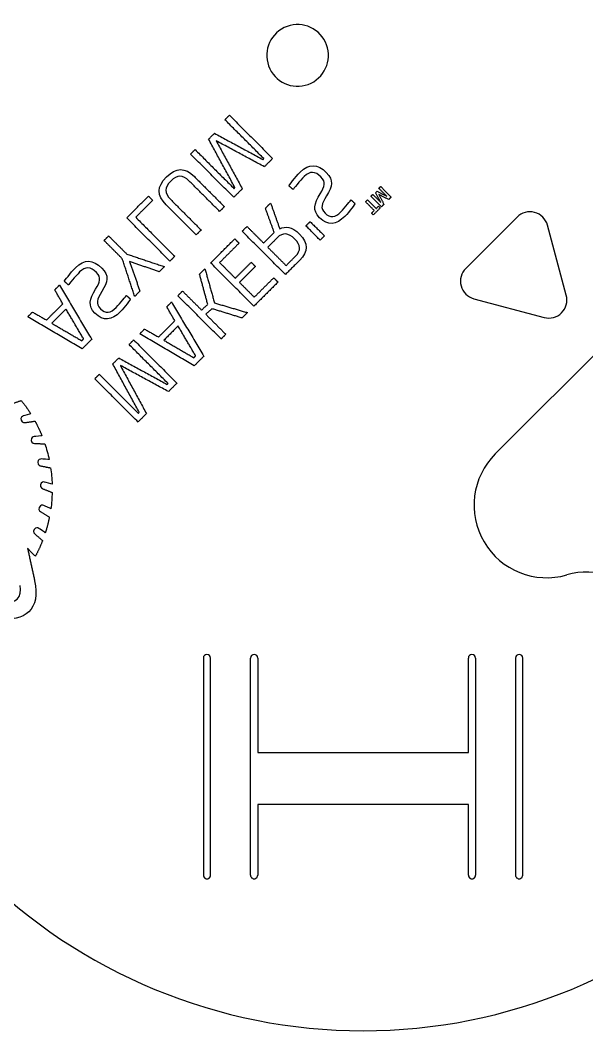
# Model space of a CAD drawing. Header units: millimetres. Extents: x -53 to 51, y -51 to 53.
# Drawn here: x -18.9 to 12.3, y -50.5 to 5.2 of the extents above; entities that cross this region are included whole.
import ezdxf

# ---------------------------------------------------------------- set-up
doc = ezdxf.new("R2010")
doc.units = ezdxf.units.MM
doc.layers.add('Shape2DView028', color=7, linetype='CONTINUOUS')

msp = doc.modelspace()

# ---------------------------------------------------------------- linework, layer by layer
at = {"layer": 'Shape2DView028'}
for p, q in [((8.48528, -5.65685), (5.65685, -8.48528)), ((11.1936, -9.96885), (10.1583, -6.10514)), ((18.7065, -7.28674), (7.28674, -18.7065)), ((6.10514, -10.1583), (9.96885, -11.1936)), ((-8.8, -29.9624), (-8.8, -41.9296)), ((-8.4, -41.9296), (-8.4, -29.9624)), ((-6.2, -41.9296), (-6.2, -29.9624)), ((-5.8, -29.9624), (-5.8, -35.1624)), ((5.8, -35.1624), (5.8, -29.9624)), ((6.2, -29.9624), (6.2, -41.9296)), ((8.4, -29.9624), (8.4, -41.9296)), ((8.8, -41.9296), (8.8, -29.9624)), ((-5.8, -35.1624), (5.8, -35.1624)), ((-5.8, -38.0296), (-5.8, -41.9296)), ((5.8, -38.0296), (-5.8, -38.0296)), ((5.8, -41.9296), (5.8, -38.0296))]:
    msp.add_line(p, q, dxfattribs=at)
for centre, major_axis, start_param, end_param in [((-3.60624, 3.25269), (-0.73794, 1.53148), 0, 6.28318), ((9.19239, -6.36396), (-0.43408, 0.90087), 4.52517, 0.336376), ((6.36396, -9.19239), (-0.43408, 0.90087), 0.336376, 2.43077), ((10.2277, -10.2277), (-0.43408, 0.90087), 2.43077, 4.52517), ((10.1152, -21.5349), (-1.73634, 3.60349), 0.336376, 2.97213), ((12.3226, -29.2244), (-1.73634, 3.60349), 4.89266, 6.11372), ((-8.6, -29.9624), (-0.08682, 0.18017), 4.26337, 1.12177), ((-6, -29.9624), (-0.08682, 0.18017), 4.26337, 1.12177), ((6, -29.9624), (-0.08682, 0.18017), 4.26337, 1.12177), ((8.6, -29.9624), (-0.08682, 0.18017), 4.26337, 1.12177), ((0, -20.5061), (-13.0225, 27.0262), 1.90717, 3.47797), ((-8.6, -41.9296), (-0.08682, 0.18017), 1.12177, 4.26337), ((-6, -41.9296), (-0.08682, 0.18017), 1.12177, 4.26337), ((6, -41.9296), (-0.08682, 0.18017), 1.12177, 4.26337), ((8.6, -41.9296), (-0.08682, 0.18017), 1.12177, 4.26337)]:
    msp.add_ellipse(centre, major_axis=major_axis, ratio=1, start_param=start_param, end_param=end_param, dxfattribs=at)
for points, degree in [([(-7.61157, -0.29291), (-7.3642, -0.04553)], 1), ([(-5.46586, -2.43861), (-7.61157, -0.29291)], 1), ([(-7.3642, -0.04553), (-4.98187, -2.42786)], 1), ([(-8.50965, -1.36307), (-8.18699, -1.04041)], 1), ([(-8.18699, -1.04041), (-5.51426, -2.48701)], 1), ([(-7.05767, -4.03042), (-8.50965, -1.36307)], 1), ([(-5.43897, -2.88496), (-8.09557, -1.45449)], 1), ([(-8.09557, -1.45449), (-6.65434, -4.10033)], 1), ([(-9.50453, -2.18586), (-9.25715, -1.93849)], 1), ([(-7.1222, -4.56819), (-9.50453, -2.18586)], 1), ([(-9.25715, -1.93849), (-7.11144, -4.08419)], 1), ([(-5.51426, -2.48701), (-5.46586, -2.43861)], 1), ([(-4.98187, -2.42786), (-5.43897, -2.88496)], 1), ([(-3.47073, -3.18611), (-2.98136, -2.69674), (-2.50274, -2.72363), (-2.02413, -3.20225)], 3), ([(-10.8328, -3.44962), (-10.3004, -2.91723), (-9.81643, -2.90647), (-9.29479, -3.42811)], 3), ([(-9.57444, -3.67548), (-9.94012, -3.3098), (-10.2413, -3.32056), (-10.5962, -3.67548)], 3), ([(-4.08917, -3.93362), (-4.08917, -3.93362), (-3.73962, -3.455), (-3.47073, -3.18611)], 3), ([(-2.3199, -3.44424), (-2.63181, -3.13234), (-2.93296, -3.11082), (-3.23949, -3.41735)], 3), ([(-2.02413, -3.20225), (-1.59929, -3.62709), (-1.69609, -3.9605), (-2.01337, -4.4929)], 3), ([(-10.849, -4.98227), (-11.3706, -4.46063), (-11.3598, -3.97664), (-10.8328, -3.44962)], 3), ([(-10.5962, -3.67548), (-10.9458, -4.02504), (-10.9619, -4.33157), (-10.5962, -4.69725)], 3), ([(-7.90197, -5.34795), (-9.57444, -3.67548)], 1), ([(-9.29479, -3.42811), (-7.63846, -5.08445)], 1), ([(-3.23949, -3.41735), (-3.46535, -3.64322), (-3.85793, -4.13259), (-3.85793, -4.13259)], 3), ([(-2.36292, -4.36921), (-2.11017, -3.97664), (-2.0295, -3.73464), (-2.3199, -3.44424)], 3), ([(-6.65434, -4.10033), (-7.1222, -4.56819)], 1), ([(-7.11144, -4.08419), (-7.05767, -4.03042)], 1), ([(-3.85793, -4.13259), (-4.08917, -3.93362)], 1), ([(-2.39519, -5.69213), (-2.79852, -5.2888), (-2.69634, -4.91774), (-2.36292, -4.36921)], 3), ([(0.43349, -4.50903), (0.53566, -4.40685)], 1), ([(0.53566, -4.40685), (0.97126, -4.84245)], 1), ([(0.69162, -4.31543), (0.77228, -4.23477)], 1), ([(0.97126, -4.84245), (0.69162, -4.31543)], 1), ([(0.77228, -4.23477), (1.30468, -4.50903)], 1), ([(0.86908, -4.07344), (0.97126, -3.97126)], 1), ([(1.30468, -4.50903), (0.86908, -4.07344)], 1), ([(0.87446, -4.42299), (1.14873, -4.95538)], 1), ([(1.41223, -4.69187), (0.87446, -4.42299)], 1), ([(0.97126, -3.97126), (1.55205, -4.55205)], 1), ([(-13.0216, -5.70288), (-11.8223, -4.50365)], 1), ([(-11.5911, -4.7349), (-12.5268, -5.67062)], 1), ([(-11.8223, -4.50365), (-11.5911, -4.7349)], 1), ([(-9.19262, -6.63861), (-10.849, -4.98227)], 1), ([(-10.5962, -4.69725), (-8.92373, -6.36972)], 1), ([(-5.37982, -5.17049), (-5.0948, -4.88547)], 1), ([(-5.0948, -4.88547), (-4.5893, -6.30519)], 1), ([(-2.01337, -4.4929), (-2.28226, -4.94463), (-2.37906, -5.15973), (-2.09404, -5.44475)], 3), ([(-1.22285, -5.36946), (-0.99161, -5.13822), (-0.66357, -4.71338), (-0.66357, -4.71338)], 3), ([(-0.4377, -4.91774), (-0.4377, -4.91774), (-0.73347, -5.35333), (-1.00236, -5.62222)], 3), ([(-0.66357, -4.71338), (-0.4377, -4.91774)], 1), ([(0.13772, -4.81556), (0.24527, -4.70801)], 1), ([(0.61633, -5.29418), (0.13772, -4.81556)], 1), ([(0.24527, -4.70801), (0.72389, -5.18662)], 1), ([(1.0089, -5.0952), (0.43349, -4.50903)], 1), ([(1.14873, -4.95538), (1.0089, -5.0952)], 1), ([(1.55205, -4.55205), (1.41223, -4.69187)], 1), ([(-7.63846, -5.08445), (-7.90197, -5.34795)], 1), ([(-4.89583, -6.50416), (-5.37982, -5.17049)], 1), ([(-2.09404, -5.44475), (-1.80902, -5.72977), (-1.54013, -5.68675), (-1.22285, -5.36946)], 3), ([(0.46575, -5.44475), (0.61633, -5.29418)], 1), ([(0.56255, -5.54155), (0.46575, -5.44475)], 1), ([(0.94975, -5.15436), (0.56255, -5.54155)], 1), ([(0.72389, -5.18662), (0.85295, -5.05756)], 1), ([(0.85295, -5.05756), (0.94975, -5.15436)], 1), ([(-10.6392, -8.08521), (-13.0216, -5.70288)], 1), ([(-12.5268, -5.67062), (-10.3757, -7.8217)], 1), ([(-3.14269, -6.13848), (-2.91683, -5.91262)], 1), ([(-2.91683, -5.91262), (-2.1263, -6.69238)], 1), ([(-1.00236, -5.62222), (-1.4756, -6.09546), (-1.93808, -6.14923), (-2.39519, -5.69213)], 3), ([(-8.92911, -6.3751), (-9.19262, -6.63861)], 1), ([(-8.92373, -6.36972), (-8.92911, -6.3751)], 1), ([(-6.65972, -6.43963), (-6.39621, -6.17612)], 1), ([(-4.27739, -8.82196), (-6.65972, -6.43963)], 1), ([(-6.39621, -6.17612), (-5.482, -7.09033)], 1), ([(-5.482, -7.09033), (-4.89583, -6.50416)], 1), ([(-3.76651, -6.86985), (-4.11606, -6.5203), (-4.42259, -6.49341), (-4.72912, -6.79994)], 3), ([(-4.5893, -6.30519), (-4.28277, -6.15999), (-3.93321, -6.16537), (-3.49762, -6.60096)], 3), ([(-3.49762, -6.60096), (-2.99749, -7.10109), (-3.02438, -7.56895), (-3.49224, -8.03681)], 3), ([(-2.3683, -6.93438), (-3.14269, -6.13848)], 1), ([(-14.2692, -6.95051), (-14.0164, -6.69776)], 1), ([(-13.2689, -7.95077), (-14.2692, -6.95051)], 1), ([(-14.0164, -6.69776), (-13.0162, -7.69802)], 1), ([(-8.39672, -8.18739), (-7.06842, -6.85909)], 1), ([(-6.8318, -7.09571), (-7.90197, -8.16588)], 1), ([(-7.06842, -6.85909), (-6.8318, -7.09571)], 1), ([(-4.72912, -6.79994), (-5.25075, -7.32157)], 1), ([(-3.71811, -7.81095), (-3.41158, -7.50442), (-3.43309, -7.20327), (-3.76651, -6.86985)], 3), ([(-2.1263, -6.69238), (-2.3683, -6.93438)], 1), ([(-13.0162, -7.69802), (-10.9458, -8.39174)], 1), ([(-5.25075, -7.32157), (-4.23974, -8.33258)], 1), ([(-15.8448, -8.45089), (-15.3555, -7.96152), (-14.8769, -7.98841), (-14.3982, -8.46703)], 3), ([(-12.5806, -10.0266), (-13.2689, -7.95077)], 1), ([(-12.8602, -8.1121), (-12.2956, -9.74155)], 1), ([(-11.2254, -8.67138), (-12.8602, -8.1121)], 1), ([(-10.3757, -7.8217), (-10.6392, -8.08521)], 1), ([(-6.01439, -10.5697), (-8.39672, -8.18739)], 1), ([(-7.90197, -8.16588), (-7.04153, -9.02631)], 1), ([(-7.04153, -9.02631), (-6.16497, -8.14974)], 1), ([(-6.16497, -8.14974), (-5.93372, -8.38099)], 1), ([(-3.49224, -8.03681), (-4.27739, -8.82196)], 1), ([(-4.23974, -8.33258), (-3.71811, -7.81095)], 1), ([(-16.4633, -9.1984), (-16.4633, -9.1984), (-16.1137, -8.71978), (-15.8448, -8.45089)], 3), ([(-15.6136, -8.68214), (-15.8395, -8.908), (-16.232, -9.39737), (-16.232, -9.39737)], 3), ([(-14.694, -8.70903), (-15.0059, -8.39712), (-15.3071, -8.37561), (-15.6136, -8.68214)], 3), ([(-14.737, -9.63399), (-14.4843, -9.24142), (-14.4036, -8.99942), (-14.694, -8.70903)], 3), ([(-14.3982, -8.46703), (-13.9734, -8.89187), (-14.0702, -9.22528), (-14.3875, -9.75768)], 3), ([(-10.9458, -8.39174), (-11.2254, -8.67138)], 1), ([(-9.00978, -8.80045), (-8.714, -8.50467)], 1), ([(-8.55805, -10.4675), (-9.00978, -8.80045)], 1), ([(-8.714, -8.50467), (-8.18699, -10.3869)], 1), ([(-5.93372, -8.38099), (-6.81029, -9.25755)], 1), ([(-16.9849, -9.66626), (-16.7214, -9.40275)], 1), ([(-16.7214, -9.40275), (-14.9521, -12.3981)], 1), ([(-16.232, -9.39737), (-16.4633, -9.1984)], 1), ([(-6.81029, -9.25755), (-5.99288, -10.075)], 1), ([(-4.6861, -9.24142), (-6.01439, -10.5697)], 1), ([(-5.99288, -10.075), (-4.92271, -9.0048)], 1), ([(-4.92271, -9.0048), (-4.6861, -9.24142)], 1), ([(-16.544, -10.4406), (-16.9849, -9.66626)], 1), ([(-14.7693, -10.9569), (-15.1726, -10.5536), (-15.0705, -10.1825), (-14.737, -9.63399)], 3), ([(-14.3875, -9.75768), (-14.6564, -10.2094), (-14.7532, -10.4245), (-14.4682, -10.7095)], 3), ([(-13.597, -10.6342), (-13.3657, -10.403), (-13.0377, -9.97816), (-13.0377, -9.97816)], 3), ([(-13.0377, -9.97816), (-12.8118, -10.1825)], 1), ([(-12.2956, -9.74155), (-12.5806, -10.0266)], 1), ([(-10.2036, -9.9943), (-9.9455, -9.73617)], 1), ([(-7.8213, -12.3766), (-10.2036, -9.9943)], 1), ([(-9.9455, -9.73617), (-8.89684, -10.7848)], 1), ([(-17.4367, -11.3333), (-16.544, -10.4406)], 1), ([(-12.8118, -10.1825), (-12.8118, -10.1825), (-13.1076, -10.6181), (-13.3765, -10.887)], 3), ([(-10.8113, -10.602), (-10.5478, -10.3385)], 1), ([(-10.5478, -10.3385), (-8.77853, -13.3339)], 1), ([(-8.89684, -10.7848), (-8.55805, -10.4675)], 1), ([(-8.18699, -10.3869), (-6.36932, -10.9246)], 1), ([(-18.4746, -11.1559), (-18.211, -10.8924)], 1), ([(-18.211, -10.8924), (-17.4367, -11.3333)], 1), ([(-16.3665, -10.7257), (-17.1516, -11.5108)], 1), ([(-15.3985, -12.3712), (-16.3665, -10.7257)], 1), ([(-13.3765, -10.887), (-13.8497, -11.3602), (-14.3122, -11.414), (-14.7693, -10.9569)], 3), ([(-14.4682, -10.7095), (-14.1831, -10.9946), (-13.9142, -10.9515), (-13.597, -10.6342)], 3), ([(-10.3703, -11.3764), (-10.8113, -10.602)], 1), ([(-8.32681, -10.7095), (-8.6656, -11.0161)], 1), ([(-8.6656, -11.0161), (-7.56317, -12.1185)], 1), ([(-6.66509, -11.2204), (-8.32681, -10.7095)], 1), ([(-6.36932, -10.9246), (-6.66509, -11.2204)], 1), ([(-15.4738, -12.9198), (-18.4746, -11.1559)], 1), ([(-17.1516, -11.5108), (-15.5007, -12.4734)], 1), ([(-11.263, -12.2691), (-10.3703, -11.3764)], 1), ([(-10.1929, -11.6614), (-10.978, -12.4465)], 1), ([(-9.22488, -13.307), (-10.1929, -11.6614)], 1), ([(-12.3009, -12.0916), (-12.0374, -11.8281)], 1), ([(-9.30017, -13.8555), (-12.3009, -12.0916)], 1), ([(-12.0374, -11.8281), (-11.263, -12.2691)], 1), ([(-7.56317, -12.1185), (-7.8213, -12.3766)], 1), ([(-15.5007, -12.4734), (-15.3985, -12.3712)], 1), ([(-14.9521, -12.3981), (-15.4738, -12.9198)], 1), ([(-12.8925, -12.6832), (-12.6397, -12.4304)], 1), ([(-10.7468, -14.8289), (-12.8925, -12.6832)], 1), ([(-12.6397, -12.4304), (-10.2574, -14.8127)], 1), ([(-10.978, -12.4465), (-9.32706, -13.4091)], 1), ([(-9.32706, -13.4091), (-9.22488, -13.307)], 1), ([(-8.77853, -13.3339), (-9.30017, -13.8555)], 1), ([(-13.7906, -13.7533), (-13.4625, -13.4253)], 1), ([(-12.3332, -16.4153), (-13.7906, -13.7533)], 1), ([(-13.4625, -13.4253), (-10.7952, -14.8773)], 1), ([(-10.7199, -15.2752), (-13.3711, -13.8394)], 1), ([(-13.3711, -13.8394), (-11.9353, -16.4906)], 1), ([(-14.7801, -14.5707), (-14.5327, -14.3234)], 1), ([(-14.5327, -14.3234), (-12.387, -16.4691)], 1), ([(-12.3977, -16.9531), (-14.7801, -14.5707)], 1), ([(-10.7952, -14.8773), (-10.7468, -14.8289)], 1), ([(-10.2574, -14.8127), (-10.7199, -15.2752)], 1), ([(-19.3457, -15.9421), (-18.8295, -15.77)], 1), ([(-18.8295, -15.77), (-18.5404, -16.1262), (-18.3078, -16.5067)], 2), ([(-18.7219, -16.6196), (-18.7811, -16.6358), (-18.8833, -16.6949), (-18.8402, -16.8563)], 3), ([(-18.3078, -16.5067), (-18.3186, -16.5067), (-18.6628, -16.6035), (-18.7219, -16.6196)], 3), ([(-11.9353, -16.4906), (-12.3977, -16.9531)], 1), ([(-12.387, -16.4691), (-12.3332, -16.4153)], 1), ([(-18.8402, -16.8563), (-18.7972, -17.0176), (-18.6144, -16.9853), (-18.6144, -16.9853)], 3), ([(-18.6144, -16.9853), (-18.0712, -16.9047)], 1), ([(-18.0712, -16.9047), (-17.8561, -17.3026), (-17.6894, -17.7167)], 2), ([(-18.1196, -17.7597), (-18.1788, -17.7651), (-18.2917, -17.8027), (-18.281, -17.9748)], 3), ([(-17.6894, -17.7167), (-17.6894, -17.7167), (-18.0551, -17.749), (-18.1196, -17.7597)], 3), ([(-18.281, -17.9748), (-18.2648, -18.1415), (-18.082, -18.1415), (-18.082, -18.1415)], 3), ([(-18.082, -18.1415), (-17.5335, -18.1523)], 1), ([(-17.5335, -18.1523), (-17.442, -18.4373), (-17.356, -18.7277), (-17.2968, -19.0235)], 3), ([(-17.9206, -19.1741), (-17.9368, -19.3408), (-17.7539, -19.373), (-17.7539, -19.373)], 3), ([(-17.727, -18.9912), (-17.7862, -18.9858), (-17.9045, -19.0073), (-17.9206, -19.1741)], 3), ([(-17.7539, -19.373), (-17.2162, -19.4806)], 1), ([(-17.2968, -19.0235), (-17.313, -19.0181), (-17.6625, -18.9912), (-17.727, -18.9912)], 3), ([(-17.2162, -19.4806), (-17.1678, -19.7764), (-17.1463, -20.0775), (-17.1301, -20.3733)], 3), ([(-17.7701, -20.4109), (-17.8131, -20.5723), (-17.641, -20.6368), (-17.641, -20.6368)], 3), ([(-17.5496, -20.2657), (-17.6087, -20.2496), (-17.727, -20.2496), (-17.7701, -20.4109)], 3), ([(-17.1301, -20.3733), (-17.1624, -20.3625), (-17.4904, -20.2819), (-17.5496, -20.2657)], 3), ([(-17.641, -20.6368), (-17.1301, -20.8358)], 1), ([(-17.1301, -20.8358), (-17.1355, -21.1315), (-17.1624, -21.4381), (-17.2, -21.7338)], 3), ([(-17.84, -21.6639), (-17.9099, -21.8199), (-17.7486, -21.9059), (-17.7486, -21.9059)], 3), ([(-17.5926, -21.5564), (-17.6518, -21.5295), (-17.7647, -21.5134), (-17.84, -21.6639)], 3), ([(-17.2, -21.7338), (-17.2269, -21.7177), (-17.5388, -21.5779), (-17.5926, -21.5564)], 3), ([(-17.7486, -21.9059), (-17.2807, -22.191)], 1), ([(-17.2807, -22.191), (-17.3694, -22.6346), (-17.5066, -23.0621)], 2), ([(-17.8615, -22.8148), (-17.9153, -22.7825), (-18.0228, -22.7395), (-18.1196, -22.8793)], 3), ([(-17.5066, -23.0621), (-17.5173, -23.0514), (-17.8131, -22.8524), (-17.8615, -22.8148)], 3), ([(-18.1196, -22.8793), (-18.2164, -23.0191), (-18.0712, -23.1321), (-18.0712, -23.1321)], 3), ([(-18.0712, -23.1321), (-17.6571, -23.4924)], 1), ([(-18.4799, -23.928), (-18.0927, -25.7134)], 1), ([(-18.3616, -24.0463), (-18.367, -24.0409), (-18.4746, -23.9333), (-18.4799, -23.928)], 3), ([(-17.6571, -23.4924), (-17.8279, -23.9347), (-18.0551, -24.3528)], 2), ([(-18.0551, -24.3528), (-18.3616, -24.0463)], 1), ([(-18.0927, -25.7134), (-17.7593, -27.2191), (-18.6036, -28.0634), (-20.1094, -27.73)], 3), ([(-19.8136, -26.8749), (-19.1683, -27.0148), (-18.7542, -26.6007), (-18.894, -25.9554)], 3)]:
    msp.add_open_spline(points, degree=degree, dxfattribs=at)

doc.saveas('drawing.dxf')
